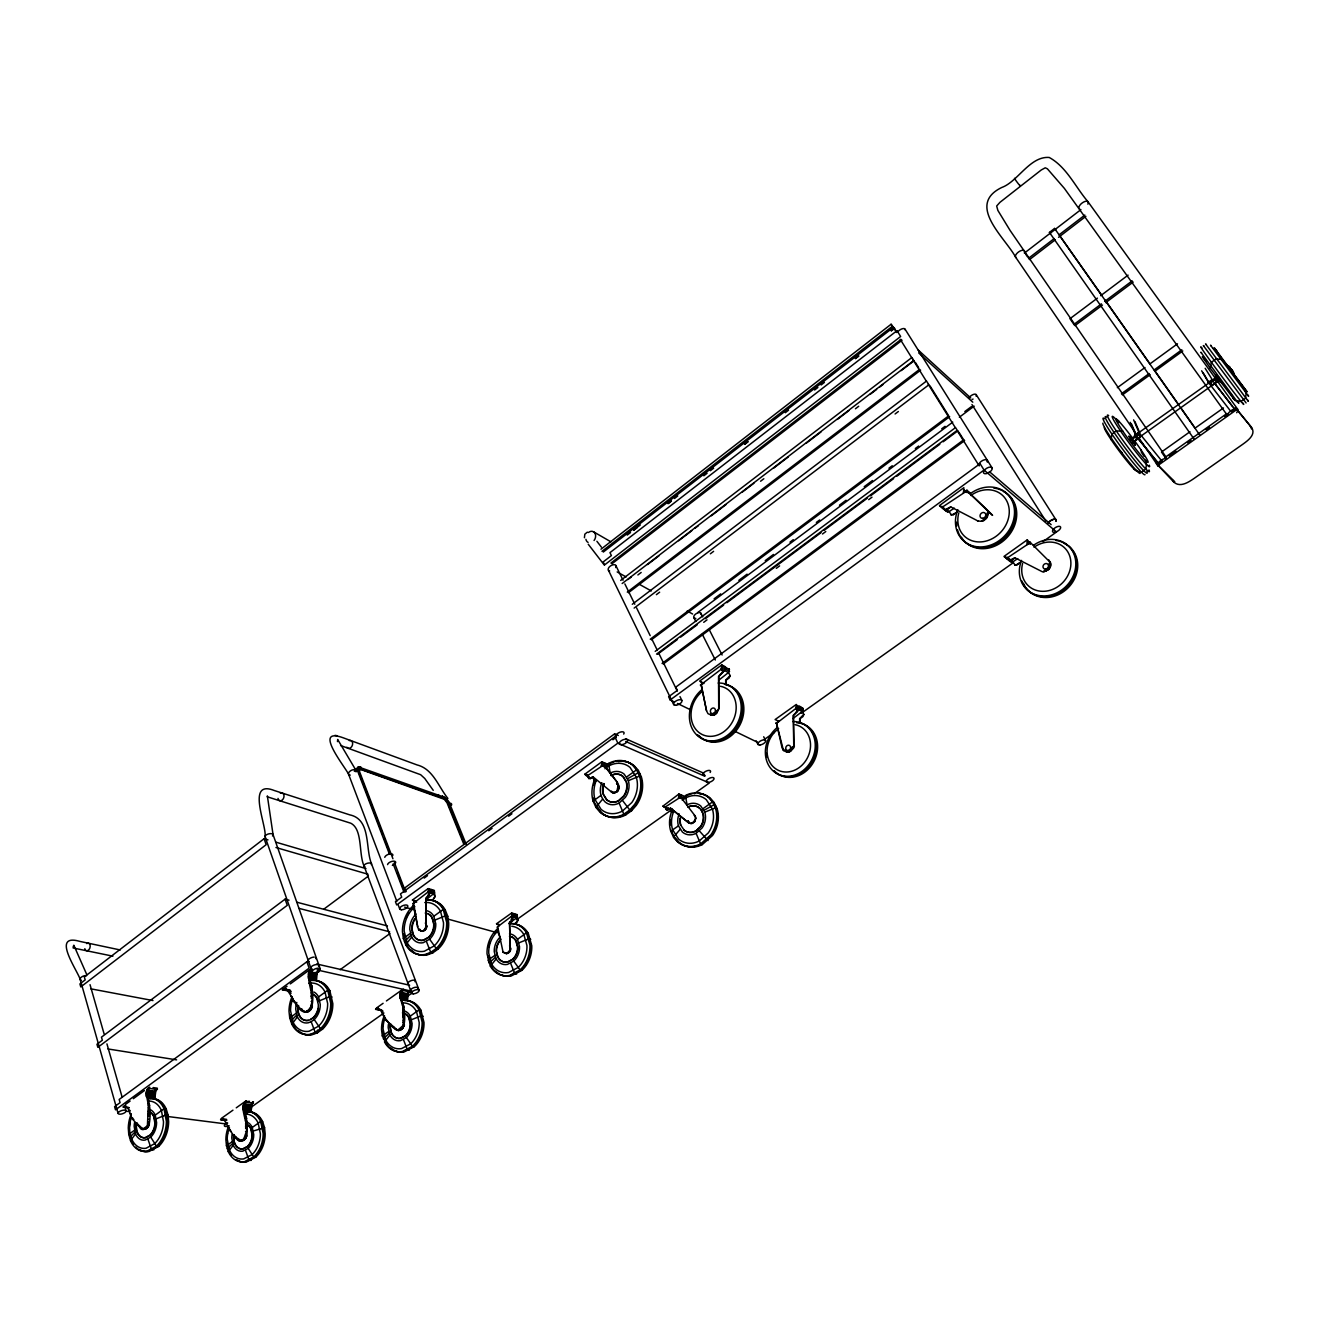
<?xml version="1.0" encoding="UTF-8"?>
<svg xmlns="http://www.w3.org/2000/svg" width="1319" height="1319" viewBox="0 0 1319 1319"><rect width="100%" height="100%" fill="white"/><g stroke="black" fill="none" stroke-linecap="round" stroke-linejoin="round"><path stroke-width="1.5" d="M222.993 1118.776C228.253 1124.101 239.58 1154.521 245.532 1134.027C250.841 1124.86 234.568 1101.645 249.505 1101.283M236.266 1137.934L237.371 1138.066C251.583 1149.64 246.933 1116.171 244.444 1110.186M1234.056 374.299L1232.408 370.87M376.261 1008.458L380.4 1009.694L385.395 1019.702L397.728 1030.271L403.383 1025.242L402.839 1006.644L399.888 996.818L400.811 991.476L402.608 989.629M384.686 1018.68L385.725 1018.895C407.241 1048.852 407.291 1012.596 401.289 998.846M285.745 988.887C292.703 994.081 300.996 1024.335 311.235 1006.001C314.862 993.834 305.184 980.792 310.047 969.811M308.415 978.517L316.544 980.297L317.154 972.202M125.42 1106.064L128.685 1109.444L131.62 1118.05L141.331 1129.13L142.683 1129.394L147.398 1125.75L148.387 1105.141L146.096 1093.467L147.101 1089.395L148.866 1087.548L147.233 1090.17L149.591 1088.455L149.608 1087.087M146.294 1096.765L154.884 1097.936L155.955 1090.104L155.081 1091.275L157.456 1088.191M1131.801 439.573L1135.412 445.212L1133.549 441.75M135.775 1123.03L136.995 1123.178C153.713 1143.425 150.745 1104.91 147.514 1096.93M243.339 1110.037L251.072 1111.093L252.588 1101.728M292.175 999.753L293.329 999.983C315.208 1031.573 315.373 992.762 309.569 978.764M317.5 1030.205L317.368 1032.843L312.092 1034.739A27.518 20.379 -76.3 0 1 298.655 1030.914M389.517 854.333L357.465 770.609L357.169 768.186L358.438 766.933L445.097 797.533L449.35 802.842L466.299 844.539M392.93 858.735L359.411 771.285L360.038 768.911L444.866 798.786L447.619 802.232L464.552 843.979M354.382 771.384L354.893 769.472L356.822 768.961M400.251 998.631L407.538 1000.214L408.362 992.613L407.571 993.735L410.011 992.003L409.978 990.684L406.499 994.163L406.384 999.967M680.917 797.22L681.099 797.303M603.838 765.168L617.341 782.398L605.586 766.867M1044.153 571.622C1040.394 573.122 1054.178 568.258 1050.452 562.57L1030.188 542.323L1026.94 544.648L1027.287 539.817L1004.056 556.371L1010.14 561.482L1013.124 561.976L1007.436 557.492L1004.451 556.997M1027.287 539.817L1030.073 543.164M969.185 492.943L968.954 492.745C1020.016 542.373 973.455 495.565 966.728 491.212L966.876 490.305L970.174 492.91M444.866 798.786L445.097 797.533M617.127 782.315C621.397 785.86 614.143 800.485 618.38 785.036M505.325 953.192A4.336 3.446 -74.9 0 0 507.106 953.406L510.123 950.043L509.563 922.179L512.728 918.997L511.591 916.243L497.115 927.158L498.071 929.846L496.785 929.483A26.528 21.071 -74.9 0 0 487.024 953.835L490.355 966.151A26.528 21.071 -74.9 0 0 509.414 975.499L520.065 969.91A26.528 21.071 -74.9 0 0 529.941 945.212L526.479 932.846A26.528 21.071 -74.9 0 0 509.167 923.547M425.312 923.02L426.746 926.02A4.584 3.528 -74.1 0 1 425.773 929.384L424.487 929.895L426.103 926.334L425.856 898.272L428.939 894.843L428.131 888.594L412.435 900.053L416.656 902.163M423.317 930.736C420.019 932.517 428.576 928.345 426.268 924.982L426.086 898.338L429.17 894.909L428.032 892.007L413.012 903.614L415.436 902.097M1046 571.16L1049.973 566.214L1050.237 562.389L1048.704 559.784M981.435 521.252C984.93 521.829 993.932 502.77 984.98 519.241C983.314 523.33 974.708 519.67 978.006 521.038M1133.961 442.656L1133.565 440.892M790.246 751.22L793.758 745.845L793.247 715.376L797.418 711.106L795.852 708.155L796.28 704.461L775.094 719.564L779.084 721.378L796.099 708.287L797.665 711.238L793.494 715.492L793.906 744.444C796.907 749.786 783.981 752.902 788.119 751.846M402.905 989.695L400.91 992.251L403.35 990.503L410.011 992.003M703.802 682.962L700.438 685.072L721.575 668.947L723.175 672.047L718.806 676.598L718.987 708.748L716.679 713.15L713.084 715.145L711.023 715.046L716.382 713.002L718.707 708.6L718.525 676.449L722.894 671.899L721.295 668.799L721.773 664.908L699.664 681.099L703.752 683.572M316.857 972.713L319.083 970.85M252.242 1103.03L251.187 1104.761L253.462 1101.843M310.361 969.894L309.207 971.806L311.746 969.943L311.729 968.558M246.422 1102.14L246.422 1100.837L244.13 1103.772L246.422 1102.14L253.462 1103.146M1217.47 378.405L1216.2 375.42M1233.71 373.788L1231.93 370.029M337.466 741.608L337.68 739.481L356.13 770.609M692.145 823.138C690.117 824.672 697.883 819.181 695.212 816.23M509.546 945.756L510.7 948.542A4.336 3.446 -74.9 0 1 509.793 951.741L508.623 952.236L510.123 950.043M499.439 925.724L496.521 923.762L511.657 912.995L512.019 920.646M517.097 922.096L514.839 923.696L518.004 920.514L516.867 917.76L511.376 916.177M425.823 899.921L433.671 893.655L434.825 896.524L434.066 898.272L435.056 896.59L434.231 890.374L428.131 888.594M725.681 684.215L725.664 680.175L730.017 675.641L729.226 677.933L725.945 680.307L725.961 684.363M799.66 722.796L799.594 718.674L803.749 714.436L802.974 716.58L799.842 718.806L799.908 722.927M516.867 917.76L517.13 914.595L511.657 912.995M604.135 764.509L601.563 766.141L601.827 761.788L607.482 764.146M604.399 767.312L604.663 762.976M678.922 793.989L662.946 806.14L665.073 806.931L666.342 809.718L668.106 809.85L666.54 809.784L665.254 807.014L678.906 798.193L678.922 793.989L683.984 796.099L684.182 798.028L679.12 795.918M261.558 1123.491L262.662 1121.727A25.424 18.351 -79.4 0 0 246.488 1111.901M729.176 668.832L728.698 672.723L721.295 668.799M796.066 712.276L799.99 708.583L799.578 706.209L803.189 708.583L802.43 711.633L795.852 708.155M946.201 509.249L949.4 511.772L946.284 511.294L939.458 505.573L963.859 487.717L963.447 492.811L966.728 491.212M73.122 946.993L73.815 945.228L86.856 974.774M267.361 795.852L273.099 834.911M129.625 1137.473L134.983 1132.032M134.637 1122.321A15.828 10.997 -78.4 0 0 134.175 1126.393L135.511 1133.911L130.532 1140.655A26.875 18.68 -78.5 0 0 146.755 1151.273L156.417 1146.162A26.875 18.68 -78.5 0 0 166.408 1121.546L164.018 1108.751A26.875 18.68 -78.5 0 0 147.695 1098.463M296.824 1002.456A16.224 12.003 -76.3 0 0 295.72 1009.348L297.402 1016.933L291.845 1024.236A27.551 20.379 -76.3 0 0 309.949 1034.327L315.225 1032.447L320.418 1028.721A27.551 20.379 -76.3 0 0 330.723 1003.215L327.739 990.289A27.551 20.379 -76.3 0 0 309.503 980.545M143.853 1128.553A4.402 3.05 -78.4 0 0 145.403 1128.866L147.629 1127.234A4.402 3.05 -78.4 0 0 148.157 1126.261M144.167 1128.586A4.402 3.05 -78.4 0 0 145.717 1128.899L147.942 1127.267A4.402 3.05 -78.4 0 0 148.915 1124.052L148.519 1121.941M232.177 1134.258A14.987 10.816 -79.3 0 0 231.798 1138.132L233.232 1145.271L228.286 1151.635A25.457 18.367 -79.3 0 0 244.361 1161.775L253.743 1156.961A25.457 18.367 -79.3 0 0 263.173 1133.631L260.651 1121.463A25.457 18.367 -79.3 0 0 244.477 1111.62M414.858 906.664L412.814 906.104L415.881 914.248A16.488 12.695 -74.1 0 0 409.764 929.433L411.693 937.051L405.724 944.717A27.996 21.566 -74.1 0 0 425.163 954.428L430.736 952.367L436.193 948.46A27.996 21.566 -74.1 0 0 446.663 922.393L443.25 909.418A27.996 21.566 -74.1 0 0 425.608 899.756M306.404 1011.129A4.501 3.33 -76.3 0 0 308.118 1011.393L310.526 1009.629A4.501 3.33 -76.3 0 0 311.383 1007.485M306.7 1011.178A4.501 3.33 -76.3 0 0 308.399 1011.442L310.806 1009.678A4.501 3.33 -76.3 0 0 311.68 1007.535M445.74 799.545L446.449 798.704M245.763 1138.083A4.171 3.001 -79.3 0 1 245.285 1139.006L243.586 1140.259L245.004 1138.973A4.171 3.001 -79.3 0 0 245.499 1138.05M388.528 1023.841A15.35 11.756 -77.2 0 0 388.198 1027.798L389.946 1035.003L384.472 1041.862A26.067 19.95 -77.2 0 0 402.279 1051.54L412.418 1046.28A26.067 19.95 -77.2 0 0 422.113 1022.159L419.03 1009.859A26.067 19.95 -77.2 0 0 401.108 1000.494M398.635 1029.545A4.27 3.265 -77.2 0 0 400.317 1029.793L402.625 1028.144A4.27 3.265 -77.2 0 0 403.532 1025.011M400.564 1029.842L402.889 1028.193M601.86 782.695A17.065 13.899 -68.2 0 0 601.002 795.373L602.668 799.067L595.908 807.36L599.898 812.141A28.969 23.627 -68.3 0 0 623.821 814.219L625.701 814.944L631.62 810.707L636.368 805.282A28.919 23.61 -68.3 0 0 641.364 776.891L638.445 770.626L634.357 765.91A28.919 23.61 -68.3 0 0 618.281 761.525M496.785 929.483L500 937.281A15.63 12.415 -74.9 0 0 494.246 951.675L496.208 958.929L490.355 966.151L492.201 966.613M616.781 783.816A4.732 3.858 -68.2 0 1 617.655 784.343L618.974 787.295A4.732 3.858 -68.2 0 1 617.968 790.773L615.198 792.735A4.732 3.858 -68.2 0 1 612.313 792.027L611.422 791.186L612.065 791.928A4.732 3.858 -68.2 0 0 614.951 792.637L617.704 790.675A4.732 3.858 -68.2 0 0 618.726 787.196L618.595 785.135M603.838 783.519A14.394 11.739 -68.2 0 0 603.129 794.219L606.526 799.726A14.394 11.739 -68.2 0 0 618.397 800.699L623.689 795.901A14.394 11.739 -68.2 0 0 626.179 781.821L622.733 776.347A14.394 11.739 -68.2 0 0 610.862 775.457M604.201 783.667A14.394 11.723 -68.2 0 0 603.492 794.368L606.888 799.858A14.394 11.723 -68.2 0 0 618.759 800.831L624.052 796.049A14.394 11.723 -68.2 0 0 626.541 781.969L623.096 776.495A14.394 11.723 -68.2 0 0 611.225 775.605M619.106 803.057L625.387 797.352A17.065 13.899 -68.2 0 0 628.339 780.667L624.233 774.187A17.065 13.899 -68.2 0 0 610.169 773.148L608.62 763.437A28.969 23.627 -68.3 0 1 632.493 765.119L636.582 769.834L639.517 776.116A28.969 23.627 -68.3 0 1 634.505 804.541L629.757 809.965L623.821 814.219L619.106 803.057A17.065 13.899 -68.2 0 1 605.025 801.87L602.668 799.067M688.007 820.929L689.128 822.693A4.485 3.759 -68.6 0 0 691.931 823.386L694.585 821.539A4.485 3.759 -68.6 0 0 695.525 818.242M692.162 823.468L694.8 821.638M695.69 831.217L700.438 826.568A13.602 11.409 -68.6 0 0 702.697 813.229L701.279 810.245L703.027 813.361A13.602 11.409 -68.6 0 1 700.752 826.7L695.69 831.217A13.602 11.409 -68.6 0 1 684.182 830.162L680.489 824.787A13.602 11.409 -68.6 0 1 680.109 818.027M679.153 813.823A16.125 13.52 -68.6 0 0 678.461 825.859L682.434 832.075A16.125 13.52 -68.6 0 0 696.086 833.311L702.087 827.969A16.125 13.52 -68.6 0 0 704.775 812.141L700.719 805.958A16.125 13.52 -68.6 0 0 687.1 804.837L685.369 795.555A27.386 22.984 -68.6 0 1 708.517 797.385L712.524 801.903L715.409 807.887A27.386 22.984 -68.6 0 1 710.875 834.828L700.636 843.913A27.386 22.984 -68.6 0 1 677.455 841.72L673.531 837.136L670.728 831.168A27.386 22.984 -68.6 0 1 671.932 810.789M675.213 837.796L679.137 842.363A27.336 22.967 -68.6 0 0 702.318 844.556L712.54 835.488A27.336 22.967 -68.6 0 0 717.074 808.58L714.173 802.595L710.166 798.077A27.336 22.967 -68.6 0 0 699.169 793.593M680.109 829.387L673.531 837.136L678.296 842.033A27.353 22.967 -68.6 0 0 701.477 844.226L711.716 835.158A27.353 22.967 -68.6 0 0 716.25 808.234L713.348 802.249L709.342 797.731A27.353 22.967 -68.6 0 0 698.328 793.247M296.759 1015.053L290.757 1021.021L291.845 1021.236M134.472 1130.251L128.767 1134.439L130.532 1140.655L131.669 1140.787A26.858 18.664 -78.5 0 0 133.483 1144.249M410.984 935.171L404.504 941.519L405.527 941.766M166.821 1116.435L168.107 1115.264L166.26 1109.048A26.842 18.664 -78.5 0 0 149.937 1098.776M232.672 1143.474L227.346 1148.602L228.368 1148.734M389.303 1033.206L383.367 1038.811L384.324 1038.993M495.499 957.132L489.135 963.084L490.058 963.315L487.964 960.183L494.806 955.418M446.086 917.694L447.735 916.243L445.278 909.978A27.963 21.549 -74.2 0 0 431.445 900.316M263.256 1128.751L264.558 1127.646L262.662 1121.727L260.651 1121.463L252.275 1127.481L253.759 1134.653A14.987 10.816 -79.3 0 1 248.203 1148.354L242.696 1151.19A14.987 10.816 -79.3 0 1 233.232 1145.271M427.702 895.354L430.851 892.831L431.181 889.501M720.174 674.57L725.895 669.376L725.499 666.87L721.773 664.908M718.773 680.175L728.434 672.575L730.297 675.79M511.096 919.343L514.13 916.969L514.41 913.803M509.085 923.613L516.652 917.711L518.004 920.514M600.986 549.215L891.1 324.243L896.607 331.663M601.992 551.293L892.369 326.304L894.595 328.332L891.347 330.855M603.278 552.067L893.474 327.326L896.706 332.503M627.25 535.069L630.515 532.546M633.779 530.024L640.292 524.978M667.991 503.528L671.239 501.006M674.504 498.483L677.768 495.96M703.835 475.78L707.083 473.257M710.347 470.735L713.612 468.212M744.559 444.256L747.824 441.733M785.3 412.715L788.548 410.193M814.614 390.012L817.879 387.489M821.143 384.967L824.391 382.444M855.355 358.488L858.603 355.965M891.199 330.739L894.447 328.217M633.961 530.09L637.209 527.567M668.156 503.611L671.42 501.088M744.724 444.338L747.988 441.816M855.503 358.587L858.768 356.081M610.895 563.081L901.025 339.428L901.998 340.302L612.049 563.724M1194.206 439.243L1049.429 232.408L1054.59 228.434L1055.645 229.687M1024.764 252.803L1080.92 209.622M264.08 838.719L84.334 976.934L85.174 979.902L79.915 983.941L80.772 986.925L266.158 844.688L264.08 838.719L267.988 839.873M1054.277 238.541L1028.54 258.293L1029.628 259.513L1055.332 239.778M1084.845 215.079L1059.091 234.831L1101.695 295.192M792.933 718.591L802.183 711.502L803.996 714.568M1058.547 237.305L1085.883 216.349M620.672 580.442L911.858 357.531L913.737 360.549L622.156 583.526M627.91 579.552L631.191 577.062M647.547 564.548L659.005 555.794M678.642 540.774L691.733 530.766M694.998 528.259L698.279 525.77M711.37 515.762L726.093 504.501M742.449 491.987L753.907 483.232M773.544 468.212L788.267 456.951M806.255 443.2L820.995 431.94M837.351 419.426L848.809 410.671M870.078 394.397L876.624 389.402M879.888 386.896L883.169 384.39M901.157 370.639L914.248 360.631M637.885 574.969L641.166 572.462M760.568 481.237L763.833 478.748M855.437 408.775L858.702 406.268M627.283 592.099L919.656 369.287M628.438 592.726L920.629 370.161M135.511 1133.911A15.828 10.997 -78.4 0 0 145.074 1140.111L150.745 1137.11A15.828 10.997 -78.4 0 0 156.615 1122.65L155.23 1115.116L164.018 1108.751L166.26 1109.048M318.538 996.933L327.739 990.289L329.865 990.734L332.833 1003.66A27.518 20.379 -76.3 0 1 322.561 1029.133L317.368 1032.843L315.225 1032.447L311.185 1021.73L314.235 1019.538A16.224 12.003 -76.3 0 0 320.286 1004.55L318.538 996.933A16.224 12.003 -76.3 0 0 313.988 992.036M425.674 910.522A16.488 12.695 -74.1 0 1 433.803 916.26L443.25 909.418L445.278 909.978M632.279 604.283L926.532 381.043L928.873 384.802L634.142 608.092M656.384 594.655L659.648 592.182M710.347 553.815L713.612 551.342M895.09 413.985L898.371 411.512M389.946 1035.003A15.35 11.756 -77.2 0 0 400.448 1040.658L406.4 1037.558A15.35 11.756 -77.2 0 0 412.089 1023.379L410.291 1016.158L419.03 1009.859L420.926 1010.272L424.009 1022.555A26.034 19.95 -77.2 0 1 414.331 1046.659L404.208 1051.902A26.034 19.95 -77.2 0 1 391.034 1048.209M509.497 933.819A15.63 12.415 -74.9 0 1 517.493 939.326L526.479 932.846L528.292 933.357L531.771 945.723A26.495 21.071 -74.9 0 1 521.895 970.372L511.244 975.961A26.495 21.071 -74.9 0 1 500.363 974.56M285.102 899.146L101.464 1037.163L102.338 1040.229L96.963 1044.269L97.837 1047.335L287.262 905.329L285.102 899.146L289.042 900.185M626.624 776.973L636.582 769.834L638.445 770.626M1097.424 298.127L1069.989 318.687L1073.93 324.441L1074.985 325.595L1102.47 305.052M1100.656 295.703L1128.091 275.127M650.251 639.204L948.707 415.831L929.977 385.824M651.405 639.797L949.664 416.672M1073.93 324.441L1101.431 303.865M1104.679 301.441L1132.197 280.865M1105.718 302.628L1133.202 282.085M714.107 598.81L720.702 593.88M738.838 580.327L747.098 574.161M765.234 560.624L773.478 554.458M789.982 542.142L793.28 539.669M816.362 522.423L819.676 519.966M839.461 505.177L846.056 500.247M864.209 486.695L872.453 480.545M888.94 468.212L892.254 465.755M915.337 448.509L918.634 446.036M941.733 428.79L945.031 426.334M964.816 411.544L971.427 406.615M697.702 612.56L952.763 422.129M959.358 417.216L974.164 406.153M655.213 651.355L955.55 427.57L957.248 430.291L656.565 654.092M657.587 654.257L677.405 639.517M680.703 637.061L697.207 624.794M705.451 618.644L723.62 605.141M726.917 602.684L820.995 532.678M824.309 530.222L867.21 498.285M870.524 495.829L893.622 478.632M896.92 476.175L939.837 444.239M943.151 441.783L958.006 430.736M703.076 808.629L712.524 801.903L714.173 802.595M703.719 622.321L707.017 619.864M776.314 568.341L779.611 565.9M822.495 533.997L825.793 531.541M868.693 499.654L871.991 497.197M324.078 908.972L368.43 876.047M662.056 663.441L963.661 439.804L964.618 440.628L663.21 664.034M618.314 735.491L614.621 733.859L404.653 887.984L405.972 891.446M424.19 878.091L427.504 875.668M488.755 830.772L492.069 828.332M508.623 816.197L511.937 813.774M612.923 739.761L616.237 737.321L614.621 733.859M984.04 470.042L980.066 463.678L675.79 687.133L677.356 690.348L668.634 696.745L670.184 699.96L984.04 470.042L1056.535 531.986L1043.098 541.532M617.836 743.158L396.673 904.933L395.453 901.718L401.701 897.151L400.481 893.936L614.852 736.727L617.836 743.158L709.325 783.008L694.239 793.725M125.338 1104.531L130.136 1101.035M133.318 1098.694L144.48 1090.533M282.184 989.844L287.047 986.282M290.295 983.908L309.784 969.663M283.7 989.036L282.942 989.596L284.03 989.102M963.447 492.811L966.876 490.305M585.191 774.764L589.098 776.842L584.911 774.138L601.827 761.788M944.816 509.81L950.752 506.892L976.901 520.444M939.853 506.232L942.97 506.71L945.064 510.008L947.388 509.728L950.752 506.892M1117.341 387.687L1144.991 367.523M1149.855 363.962L1177.504 343.797M319.182 971.608L315.719 973.257L315.257 980.017M601.563 766.141L603.921 764.41M604.25 766.619L608.62 763.437L610.483 764.229M605.19 767.015L609.559 763.833M592.775 776.71L590.285 778.523L592.989 776.792L611.95 792.406L611.027 791.548M953.307 514.394L957.149 511.97L953.555 514.591L950.999 514.674L953.555 514.591M604.91 768.763L608.801 765.927A25.786 21.022 -68.3 0 1 630.07 767.444L636.302 777.237A25.786 21.022 -68.3 0 1 631.834 802.529L622.337 811.136A25.786 21.022 -68.3 0 1 601.035 809.305L594.968 799.479A25.786 21.022 -68.3 0 1 596.287 780.353M1149.195 373.541L1121.463 393.705L1122.502 394.826L1150.201 374.678M1154.092 369.979L1181.808 349.799M1155.081 371.117L1182.78 350.969M434.297 898.338L431.972 900.02M340.121 969.712L389.962 933.522M616.616 791.515L612.708 792.653L613.945 792.735M419.59 929.071L420.382 930.39A4.584 3.528 -74.1 0 0 422.97 931.165L425.493 929.318A4.584 3.528 -74.1 0 0 426.466 925.938L426.317 924.883M420.646 930.472A4.584 3.528 -74.1 0 0 423.234 931.23L425.064 930.225M136.302 1122.667A13.355 9.266 -78.4 0 0 135.923 1126.113L137.044 1132.46A13.355 9.266 -78.4 0 0 145.123 1137.67L149.904 1135.131A13.355 9.266 -78.4 0 0 154.851 1122.931L153.68 1116.583A13.355 9.266 -78.4 0 0 148.025 1111.455M313.048 994.378A13.701 10.123 -76.3 0 1 316.89 998.499L318.357 1004.93A13.701 10.123 -76.3 0 1 313.246 1017.543L310.674 1019.422L313.658 1017.641A13.685 10.123 -76.3 0 0 318.44 1008.54M137.044 1132.46L137.489 1132.51A13.355 9.266 -78.4 0 0 145.552 1137.72L150.333 1135.181A13.355 9.266 -78.4 0 0 155.296 1122.98L154.125 1116.632A13.355 9.266 -78.4 0 0 148.47 1111.521M414.743 918.815A13.915 10.717 -74.1 0 0 411.792 929.005L413.424 935.451A13.915 10.717 -74.1 0 0 423.102 940.2L428.56 937.232A13.915 10.717 -74.1 0 0 433.737 924.322L432.071 917.876A13.915 10.717 -74.1 0 0 425.213 913.045M413.424 935.451L413.82 935.55A13.915 10.717 -74.1 0 0 423.498 940.299L428.955 937.347A13.915 10.717 -74.1 0 0 434.132 924.438M411.693 937.051A16.488 12.695 -74.1 0 0 423.152 942.722L429.631 939.21A16.488 12.695 -74.1 0 0 435.798 923.894L433.803 916.26M1138.643 432.319L1139.319 433.44L1135.84 435.946L1135.164 434.808L1138.643 432.319L1161.775 460.941L1158.313 463.398L1137.093 437.463M1208.319 382.279L1211.881 379.724L1212.639 380.812L1209.061 383.384L1208.319 382.279L1229.885 410.176M1136.632 438.699L1134.34 435.814L1214.387 379.097M1130.251 439.557L1138.066 433.951L1140.193 436.754M1216.596 377.564L1208.913 383.038L1201.658 370.82M1130.597 440.398L1138.412 434.792M1210.15 382.197L1210.611 382.972L1218.69 377.185M1136.714 439.128L1216.629 382.164L1214.156 378.899M1132.23 442.557L1140.061 436.952M1210.611 382.972L1212.26 385.164L1218.723 380.531M1132.46 442.805L1140.292 437.199M1212.26 385.164L1218.937 380.812M139.55 1149.476A26.842 18.664 -78.5 0 0 149.014 1151.503L158.676 1146.425A26.842 18.664 -78.5 0 0 168.651 1121.826L168.107 1115.264L165.864 1114.967L156.301 1118.776M416.062 953.538A27.963 21.549 -74.2 0 0 427.208 954.94L432.78 952.879L438.238 948.988A27.963 21.549 -74.2 0 0 448.691 922.954L447.735 916.243L445.707 915.683L435.237 919.953M779.084 721.378L775.885 723.34L778.837 721.246M221.444 1118.347L232.952 1110.169M236.249 1107.828L246.109 1100.804M376.459 1008.029L383.104 1003.297M386.418 1000.94L401.372 990.305M1007.667 557.673L1030.403 542.505M220.801 1119.353L221.477 1118.875M1189.969 431.758L1161.495 452.021L1164.726 456.737M1194.998 428.18L1223.488 407.934M1009.233 560.46L1014.905 557.789L1042.653 571.918M1007.436 557.492L1009.447 560.641L1011.673 560.41L1014.905 557.789M678.708 798.11L681.181 796.577M681.165 798.523L686.21 795.901A27.353 22.967 -68.6 0 1 692.211 793.692M764.278 739.53L774.352 732.375M801.227 713.299L1012.86 562.999M252.588 1103.014L250.082 1105.223L249.835 1110.928L246.735 1113.121M667.925 809.767L670.514 808.151L689.046 823.138L670.514 808.151M1164.776 457.611L1226.934 413.507M682.302 800.303L685.616 797.946A24.369 20.461 -68.6 0 1 706.226 799.594L712.359 808.943A24.369 20.461 -68.6 0 1 708.319 832.899L699.218 840.994A24.369 20.461 -68.6 0 1 678.576 839.065L672.591 829.667A24.369 20.461 -68.6 0 1 673.646 811.515M1231.105 411.759L1234.65 409.236L1233.892 408.115M250.643 1107.564L383.911 1013.025M407.225 996.472L412.237 992.927M1169.162 455.912L1175.889 451.147M1187.644 442.805L1191.008 440.414M1206.143 429.697L1209.49 427.307M1224.626 416.573L1227.989 414.182M1016.916 564.532L1020.543 562.273L1017.13 564.697L1014.69 564.763L1017.13 564.697M516.421 919.838L672.426 809.19M1157.769 465.607L1236.793 409.566L1251.616 427.587C1256.331 434.676 1247.609 440.76 1242.58 444.404L1194.091 478.434C1188.501 482.243 1180.274 487.733 1173.976 482.243L1156.384 463.579L1174.751 481.682M507.485 953.027L506.15 953.472L509.546 951.675A4.336 3.446 -74.9 0 0 510.453 948.476L510.123 946.498M504.831 952.73A4.336 3.446 -74.9 0 0 507.353 953.472L509.118 952.532M497.873 957.413A13.174 10.47 -74.9 0 0 507.353 962.013L512.646 959.226A13.174 10.47 -74.9 0 0 517.526 946.993L515.811 940.859A13.174 10.47 -74.9 0 0 511.706 936.952M498.236 957.495A13.174 10.47 -74.9 0 0 507.716 962.095L512.992 959.325A13.174 10.47 -74.9 0 0 517.872 947.091L516.174 940.942A13.174 10.47 -74.9 0 0 509.431 936.309M233.826 1134.587A12.646 9.118 -79.3 0 0 233.496 1137.852L234.716 1143.886A12.646 9.118 -79.3 0 0 242.712 1148.865L247.362 1146.475A12.646 9.118 -79.3 0 0 252.028 1134.917L250.791 1128.883A12.646 9.118 -79.3 0 0 247.395 1124.876M390.325 1024.105A12.959 9.909 -77.2 0 0 390.061 1027.452L391.529 1033.535A12.959 9.909 -77.2 0 0 400.399 1038.3L405.411 1035.679A12.959 9.909 -77.2 0 0 410.209 1023.725L408.709 1017.625A12.959 9.909 -77.2 0 0 402.427 1012.877M234.716 1143.886L235.095 1143.936A12.646 9.118 -79.3 0 0 243.092 1148.915L247.741 1146.524A12.646 9.118 -79.3 0 0 252.424 1134.967L251.171 1128.932A12.646 9.118 -79.3 0 0 245.548 1124.035M391.529 1033.535L391.908 1033.618A12.943 9.909 -77.2 0 0 400.762 1038.383L405.79 1035.761A12.943 9.909 -77.2 0 0 410.588 1023.808L409.071 1017.707A12.943 9.909 -77.2 0 0 402.806 1012.959M496.208 958.929A15.63 12.415 -74.9 0 0 507.452 964.403L513.718 961.106A15.63 12.415 -74.9 0 0 519.521 946.597L517.493 939.326M237.074 1160.011A25.424 18.351 -79.4 0 0 246.389 1161.99L255.771 1157.192A25.424 18.351 -79.4 0 0 265.185 1133.878L264.558 1127.646L253.38 1130.977M410.291 933.374L403.35 938.452L405.724 944.717L407.769 945.245M296.148 1013.256L289.735 1017.971L291.845 1024.236L293.989 1024.649M963.694 493.009L942.97 506.71M601.002 795.373L593.088 801.078L595.908 807.36L597.804 808.085M954.247 508.128L949.152 511.574L951.23 514.855M601.777 766.224L587.582 775.654L588.868 778.573L587.367 775.556L586.246 775.704M1017.757 558.613L1012.91 561.812L1014.905 564.928M285.201 988.854L286.075 988.953L283.008 990.008L290.279 991.146M124.926 1105.998L125.767 1106.113L122.947 1107.02L129.262 1107.878M388.676 1031.491L382.312 1035.91L385.428 1042.043A26.05 19.95 -77.2 0 0 403.235 1051.721L413.375 1046.478A26.05 19.95 -77.2 0 0 423.053 1022.357L419.97 1010.074A26.05 19.95 -77.2 0 0 407.324 1000.56M678.461 825.859L670.728 831.168L672.426 831.811M232.144 1141.776L226.456 1145.733L228.286 1151.635L229.308 1151.751A25.44 18.351 -79.3 0 0 231.138 1155.048M378.256 1008.326L375.569 1009.365L382.675 1010.75M225.846 1120.078L220.553 1119.683L226.769 1120.49M627.465 778.771L638.017 772.901L639.863 773.676M703.901 810.344L713.925 804.821L715.59 805.513M587.367 532.134L584.828 534.179L584.416 537.723M628.339 780.667L639.517 776.116L641.364 776.891M319.825 1000.626L329.931 996.554L332.058 996.999M518.928 942.838L528.935 938.831L530.749 939.326M704.775 812.141L715.409 807.887L717.074 808.58M411.594 1019.653L421.256 1015.828L423.152 1016.224M311.086 1019.488L308.069 1020.362A13.701 10.123 -76.3 0 1 299.067 1015.383L297.632 1008.969A13.701 10.123 -76.3 0 1 297.962 1005.457M311.185 1021.73L308.085 1022.835A16.224 12.003 -76.3 0 1 297.402 1016.933M243.85 1140.292L242.844 1140.506A4.171 3.001 -79.3 0 1 241.311 1140.21M446.514 800.419L447.652 800.039M376.558 1008.524L378.553 1008.392M123.557 1106.13L125.767 1106.113M1010.288 559.734L1006.908 558.613M701.246 682.302L703.505 682.83M591.951 777.996L593.055 777.864L594.341 780.766L595.957 780.815M669.97 808.91L671.437 811.762L670.151 808.976L668.041 808.201M413.589 901.289L415.188 902.031M1131.438 439.194L1128.685 436.16L1132.015 439.722M447.899 798.44C438.551 786.915 433.127 768.928 417.084 764.938L343.385 737.865C312.026 726.373 345.116 766.834 348.546 774.187L396.805 901.273M1219.366 380.68L1220.405 380.68M1232.457 372.057L1227.297 365.281L1232.094 370.227M588.653 778.474L590.5 778.622M595.759 780.733L594.341 780.766M671.239 811.68L672.805 811.746M284.426 988.805L286.075 988.953M691.205 823.567L688.864 823.072M447.157 801.325L448.658 801.457M153.861 1149.855L151.603 1149.607L147.909 1139.138M251.121 1160.44L249.077 1160.225L245.466 1150.283M158.676 1146.425L156.417 1146.162L150.745 1137.11M255.771 1157.192L253.743 1156.961L248.203 1148.354M141.331 1129.13L142.567 1129.278M238.97 1140.754L240.074 1140.886M141.842 1129.476L143.903 1129.542M239.481 1141.083L241.393 1141.149M136.154 1129.344L137.489 1132.51M233.793 1140.935L235.095 1143.936M221.806 1118.644L223.307 1118.825L221.015 1119.386M138.627 1126.162L139.863 1126.311M140.276 1127.959L141.496 1128.108M237.915 1139.649L239.003 1139.781M148.833 1123.03L148.602 1124.019A4.402 3.05 -78.4 0 1 148.486 1125.156M148.173 1123.293L149.393 1123.442M245.581 1135.247L246.686 1135.379M148.173 1123.854L149.393 1124.002M245.598 1135.774L246.702 1135.906M148.157 1124.382L149.377 1124.53M233.414 1134.934L236.414 1137.06M245.581 1136.269L246.686 1136.417M148.008 1124.827L149.228 1124.975M245.449 1136.698L246.554 1136.83M147.744 1125.305L148.965 1125.453M245.202 1137.159L246.29 1137.291M147.398 1125.75L148.618 1125.898M244.856 1137.588L245.961 1137.72M131.62 1118.05L132.84 1118.199L130.993 1116.979M229.259 1130.202L230.363 1130.334L228.632 1129.163M132.592 1119.303L133.829 1119.452M230.248 1131.389L231.353 1131.521M148.14 1122.007L149.36 1122.156M245.532 1134.027L246.62 1134.159M148.206 1119.386L149.41 1119.534M245.548 1131.537L246.653 1131.669M125.651 1111.126L129.724 1111.653M166.326 1116.319L225.285 1123.854M148.272 1114.176L149.476 1114.341M245.532 1126.591L246.637 1126.723M148.305 1114.769L149.525 1114.918M245.581 1127.151L246.686 1127.283M130.037 1113.615L131.257 1113.764M148.272 1116.105L149.492 1116.253M227.643 1125.981L228.748 1126.113M245.581 1128.404L246.669 1128.553M148.355 1111.076L149.575 1111.241M245.581 1123.64L246.686 1123.788M129.031 1110.384L130.251 1110.549M226.604 1122.914L227.692 1123.046M148.322 1113.187L149.542 1113.335M245.581 1125.651L246.669 1125.783M148.355 1107.729L149.575 1107.894M245.532 1120.458L246.62 1120.606M222.515 1118.726L226.687 1119.419M123.59 1106.806L128.784 1107.482M148.289 1104.118L149.509 1104.283M245.416 1117.045L246.505 1117.177M148.387 1105.141L149.608 1105.306M245.515 1118.001L246.62 1118.149M148.404 1105.685L149.624 1105.85M245.548 1118.528L246.637 1118.66M422.162 931.28L418.502 929.466L419.491 930.505M148.091 1103.459L149.311 1103.607M245.202 1116.402L246.307 1116.55M506.364 953.522L502.786 951.774L503.776 952.78M146.046 1094.885L154.62 1096.056M243.059 1108.24L250.775 1109.312M146.178 1095.924L154.768 1097.111M243.224 1109.246L250.94 1110.301M146.409 1091.489L154.982 1092.676M243.372 1105.009L251.072 1106.097M146.228 1092.412L154.801 1093.599M243.191 1105.899L250.907 1106.971M146.096 1093.467L154.669 1094.655M243.092 1106.905L250.808 1107.976M149.591 1088.455L157.439 1089.56M146.904 1090.121L155.477 1091.324M243.834 1103.723L251.533 1104.811M146.656 1090.747L155.23 1091.951M243.603 1104.316L251.302 1105.388M153.037 1087.565L156.466 1088.06L153.614 1092.495L153.515 1097.754M107.927 1048.951L176.598 1059.866M73.122 947.982L112.906 956.176M334.977 735.359L336.873 735.689M90.797 988.821L152.971 1000.56M409.319 1050.138L407.406 1049.792L403.449 1039.619M322.561 1029.133L320.418 1028.721L314.235 1019.538M414.331 1046.659L412.418 1046.28L406.4 1037.558M383.285 1036.107L382.312 1035.91L381.521 1029.628A26.067 19.95 -77.2 0 1 383.961 1016.454M299.05 1015.383L299.479 1015.465A13.685 10.123 -76.3 0 0 308.481 1020.428M297.995 1012.267L299.479 1015.465M390.457 1030.568L391.908 1033.618M302.661 1010.535L303.832 1010.766M395.09 1028.985L396.129 1029.183M305.348 1011.887L306.503 1012.118M397.728 1030.271L398.75 1030.485M303.865 1011.673L306.255 1012.184M396.277 1030.073L398.503 1030.551M300.814 1008.771L301.969 1009.002M393.26 1027.303L394.299 1027.501M311.235 1006.001L312.389 1006.249M403.383 1024.731L404.422 1024.945M311.218 1006.545L312.372 1006.776M403.383 1025.242L404.422 1025.457M311.086 1007.007L312.24 1007.238M403.251 1025.687L404.29 1025.902M310.806 1007.502L311.96 1007.732M402.987 1026.149L404.026 1026.363M310.427 1007.98L311.581 1008.211M402.625 1026.611L403.663 1026.809M297.583 1005.705L298.737 1005.935M390.061 1024.368L391.1 1024.566M311.136 1004.138L312.29 1004.369M404.306 1023.165L402.757 1022.291M292.867 1000.824L294.038 1001.055M385.395 1019.702L386.434 1019.917M293.989 1002.044L295.159 1002.292M311.218 1005.441L312.372 1005.672M386.5 1020.873L387.539 1021.087M403.367 1024.187L404.389 1024.401M317.978 1001.632L317.302 998.582A13.685 10.123 -76.3 0 0 313.46 994.46M291.021 996.373L292.175 996.62M383.516 1015.465L384.554 1015.679M311.136 1001.451L312.29 1001.698M403.218 1020.411L404.257 1020.626M289.817 993.141L290.988 993.388L290.642 992.564M382.296 1012.382L382.988 1011.838M311.119 998.104L312.273 998.351M403.169 1017.229L404.208 1017.444M286.817 989.448L290.262 990.157M285.052 989.629L289.966 990.668M311.086 995.136L312.24 995.383M377.564 1009.019L381.488 1009.843M403.103 1014.426L404.125 1014.641M283.519 989.679L291.219 991.344M376.08 1009.068L382.461 1010.684M311.053 996.158L312.207 996.406M403.086 1015.383L404.109 1015.597M311.119 996.752L312.273 996.999M403.152 1015.943L404.191 1016.158M311.07 992.993L312.224 993.24M403.053 1012.382L404.092 1012.596M310.987 989.596L312.141 989.827M402.922 1009.15L403.944 1009.365M120.26 949.977L79.981 941.436C50.336 932.764 77.706 970.718 80.311 979.72M310.575 985.244L311.729 985.491M402.46 1005.029L403.482 1005.243M310.806 985.92L311.96 986.167M402.691 1005.672L403.729 1005.886M310.938 986.958L312.092 987.206M402.839 1006.644L403.861 1006.875M310.971 987.502L312.125 987.75M402.872 1007.172L403.911 1007.386M308.069 976.604L316.214 978.401M399.888 996.818L407.175 998.417M308.267 977.659L316.395 979.456M400.086 997.824L407.39 999.423M308.382 973.125L316.511 974.939M400.135 993.52L407.423 995.136M308.201 974.081L316.329 975.879M399.987 994.411L407.274 996.026M308.085 975.17L316.23 976.967M399.888 995.449L407.175 997.065M308.877 971.724L317.005 973.537M400.613 992.185L407.901 993.801M308.63 972.367L316.758 974.18M400.382 992.795L407.653 994.411M317.038 969.943L411.924 991.294M449.235 802.595L447.619 802.232L449.35 802.842M316.774 964.008L409.648 985.244M711.304 715.195L707.973 713.645L706.522 710.727L701.395 685.814L706.522 710.727M786.668 751.995L783.47 750.511L782.035 747.708L776.578 723.57L783.47 750.511M432.78 952.879L430.736 952.367L426.433 941.502M516.652 974.049L514.806 973.587L510.618 963.266M267.18 796.775L350.788 823.221C362.923 829.371 358.488 853.855 364.06 866.022L411.66 993.24M438.238 948.988L436.193 948.46L429.631 939.21M521.895 970.372L520.065 969.91L513.718 961.106M299.067 908.395L389.649 931.808M296.923 902.245L387.456 925.954M412.22 932.319L413.82 935.55M496.669 954.428L498.236 957.512L496.191 951.279A13.174 10.47 -74.9 0 1 501.072 939.144M413.754 903.977L417.694 926.795L413.012 903.614M510.156 948.856L509.563 922.179M433.275 921.008L434.132 924.438M432.071 917.876L433.671 921.107M404.62 907.126L412.567 909.319M448.312 919.195L495.977 932.368M1122.848 431.198L1116.286 430.917L1111.901 434.066L1111.109 439.639M497.824 927.504L503.001 951.823M412.435 900.053L415.518 900.91M496.521 923.762L499.291 924.553M427.801 891.941L433.902 893.721M428.362 889.22L434.479 891.001M511.904 913.589L517.378 915.188M428.428 890.836L434.528 892.6M511.97 915.122L517.46 916.721M275.951 847.523L368.1 874.266M275.836 842.165L365.973 868.594M1227.775 365.825L1229.077 366.253M419.112 990.239L371.463 863.698C365.165 848.397 371.2 819.33 349.832 814.878L274.253 790.51C245.68 779.166 266.933 825.892 265.053 836.444M1219.02 380.466L1222.086 383.153L1221.114 381.669M1222.4 359.46L1214.354 347.903L1247.131 391.891L1222.4 359.46L1215.97 358.999L1211.419 362.28L1210.215 368.248L1235.013 400.498L1234.469 399.459M700.438 685.072L701.675 685.962M611.736 792.323L612.923 792.735M775.885 723.34L776.825 723.702M357.465 770.609L359.411 771.285L357.4 770.378M1129.278 436.605L1131.801 438.732M340.582 745.515L420.662 774.715L424.767 778.49L433.242 790.345M702.318 844.556L700.636 843.913L696.086 833.311M631.62 810.707L629.757 809.965L622.584 800.551M708.006 840.582L699.416 830.97M680.489 824.787L680.818 824.919A13.602 11.409 -68.6 0 1 680.439 818.159M688.502 821.968L689.359 822.776M694.651 821.061L693.563 822.347M662.946 806.14L666.54 808.069L663.985 807.047M667.612 807.953L670.151 808.976M694.206 815.439L695.41 816.296L681.132 797.665M584.911 774.138L587.763 775.292M601.167 765.284L604.003 766.454M678.329 797.303L680.851 798.341L681.461 795.044M602.008 763.833L604.844 765.004M625.668 741.476L704.874 776.264L703.274 772.983L625.701 738.755M670.184 699.96L673.828 701.708M677.455 703.472L690.183 709.638M735.623 731.666L757.419 742.234M722.185 667.398L729.588 671.322M796.692 706.836L803.271 710.314M722.12 665.567L729.522 669.491M796.61 705.104L803.189 708.583M617.16 571.935L626.146 576.947M638.726 583.954L651.289 590.961M687.215 611.01L692.607 614.011M357.119 769.274L359.18 770.428M944.585 509.629L942.689 508.112M593.319 531.672L610.895 541.812M1213.233 348.298L1216.662 350.574M1232.803 398.124L1238.854 403.251L1238.195 402.031M1115.627 418.947L1118.875 421.272M1133.664 468.69L1136.978 471.114L1141.446 472.153L1145.832 469.053L1146.458 464.387L1145.403 460.347M357.169 768.186L359.213 769.719M941.37 507.106L947.8 512.151M1005.902 557.838L1011.591 562.306M964.107 490.025L967.272 492.63L967.025 490.322M1027.55 542.027L1030.337 544.318L1030.09 542.125M1246.092 402.938L1203.307 345.545L1204.181 346.353M989.349 471.625L1051.144 524.632M1201.593 352.898L1200.818 352.206L1236.299 400.498L1241.014 401.471L1245.548 398.239L1246.142 393.507L1244.988 389.451M918.684 352.915L972.795 402.196M918.09 349.914L970.768 397.992M1134.851 443.431L1133.796 441.42M1130.515 437.051L1131.554 439.062L1130.68 437.924M1206.407 344.737L1205.55 343.913L1248.351 401.339L1247.56 399.97M357.614 767.378L359.51 769.191M354.893 769.472L356.773 771.302M1211.254 345.908L1210.512 345.182L1248.631 396.31L1247.922 395.106M1121.941 452.681L1120.903 451.494M1134.835 444.783L1130.136 438.716M1133.994 442.277L1134.686 442.92L1134.192 441.997M701.593 810.377L699.301 808.003A13.602 11.409 -68.6 0 0 687.793 807.047L688.122 807.179A13.602 11.409 -68.6 0 1 699.614 808.135M1015.003 178.659C1012.547 176.268 1020.988 187.628 1019.95 185.27M1049.429 232.408L1050.501 233.644M1220.306 382.197L1219.465 380.878M598.793 809.272L601.794 812.85A28.919 23.61 -68.3 0 0 625.701 814.944M1233.71 372.601L1232.408 370.705M1236.579 409.038L1251.616 427.587M1135.164 434.808L1157.637 462.244M358.438 766.933L360.038 768.911M1206.473 361.439L1202.318 356.608L1210.215 368.248M1221.608 382.625L1220.339 381.01M1133.054 441.123L1133.812 442.228M1229.951 367.424L1229.357 366.682L1230.363 368.133M1233.694 373.969L1228.995 367.721M604.283 565.01L588.225 544.203M1216.283 375.173L1216.992 376.096M1216.712 377.102L1215.442 375.519L1216.975 377.729M1215.557 384.456L1232.671 406.532M1213.859 382.395L1234.65 409.236M601.398 547.121L596.897 541.285M1218.525 379.823L1219.317 380.944M1231.913 370.227L1232.721 371.331M1219.514 379.921L1216.909 376.41M1218.657 380.086L1217.272 378.24M1232.078 370.474L1230.693 368.611M1237.651 409.203L1087.994 201.741C1075.381 187.084 1066.741 167.068 1049.248 157.472C1029.991 155.906 1017.74 181.742 1001.797 187.463C965.739 204.923 1005.062 237.519 1015.745 257.353L1134.785 431.874M1235.342 407.538L1236.793 409.566M1219.053 380.284L1219.778 381.323M1216.646 377.349L1216.25 376.69M1226.703 414.446L1064.384 188.403L1047.385 168.816L1045.258 167.793L1041.252 169.986L999.95 202.335L996.669 206.011L997.873 210.43L1010.123 230.495L1166.227 457.33M1105.24 300.237L1150.102 364.077M1154.834 370.787L1178.444 404.389M1180.802 407.752L1194.965 427.9M1054.59 228.434L1199.911 435.221M1230.281 393.309L1232.836 397.003M1025.704 254.188L1027.583 256.925M1172.607 480.231L1173.976 482.243M1139.402 438.65L1157.901 465.755M987.173 460.067L987.337 462.062A4.979 2.457 -31.9 0 0 982.935 460.331A4.979 2.457 -31.9 0 0 979.226 465.904M976.324 394.876L1056.123 520.032M971.955 404.554L1045.786 520.989M905.213 329.42L992.185 468.031A4.979 2.44 -31.9 0 1 986.365 473.636A4.979 2.44 -31.9 0 1 984.963 469.564A4.979 2.44 -31.9 0 1 992.185 468.031M915.337 362.362L918.585 367.556M958.946 432.253L963.661 439.804M891.1 324.243L892.369 326.304M900.283 339.395L926.119 380.828M928.263 384.274L955.17 427.422M957.33 430.868L978.863 465.376M1205.154 368.298L1212.788 380.515M1161.083 459.803L1161.775 460.941M359.559 766.867L360.747 768.862M1202.994 372.568L1209.226 383.071M1250.181 425.608L1251.533 428.906M700.884 613.236L702.73 616.863M709.193 629.575L722.12 655.015M763.701 736.777L765.548 740.404M693.942 617.787L695.789 621.463M702.302 634.307L715.294 660.011M756.133 740.816L757.996 744.493M360.664 767.13L361.62 769.059L360.911 767.213M615.808 565.439L623.046 580.212M624.86 583.905L634.802 604.234M636.599 607.927L650.168 635.626M651.965 639.336L657.39 650.415M659.203 654.109L677.274 691.057M679.994 696.597L681.791 700.29M608.455 570.286L673.778 704.676M694.833 816.148L695.756 818.341M688.238 821.028L688.732 822.067M671.585 831.481L674.372 837.466M594.737 803.024L600.854 812.488A28.952 23.61 -68.3 0 0 624.761 814.581L630.68 810.344L635.445 804.903A28.952 23.61 -68.3 0 0 640.44 776.495L637.522 770.23L633.433 765.515A28.952 23.61 -68.3 0 0 615.775 761.442M1134.95 421.602L1139.797 432.912M1133.631 419.887L1139.237 433.044M1131.554 424.042L1136.335 435.402M1130.235 422.327L1135.774 435.534M463.909 844.457L446.976 802.71L444.223 799.265L360.961 769.571L358.85 769.702L358.752 771.796M442.36 796L443.085 797.781L442.59 796.082M438.419 794.615L439.145 796.396M394.381 862.544L405.675 892.007M359.477 773.692L382.774 834.531M384.225 838.34L389.319 851.645M397.332 872.551L403.894 889.665M417.447 926.729L418.733 929.516M393.161 863.846L404.076 892.402M398.272 905.114L399.723 908.972M273 834.449L320.187 968.855M265.135 836.905L312.24 972.021M90.038 984.65L104.119 1033.997M106.938 1043.873L122.139 1097.194M124.959 1107.053L126.08 1111.01A4.188 1.649 -18.1 0 1 120.177 1114.192A4.188 1.649 -18.1 0 1 119.947 1111.274A4.188 1.649 -18.1 0 1 126.08 1111.01M130.004 1133.285L131.587 1138.825A23.923 16.619 -78.5 0 0 146.03 1148.255L154.62 1143.705A23.923 16.619 -78.5 0 0 163.507 1121.809L161.396 1110.417A23.923 16.619 -78.5 0 0 148.338 1101.085M80.129 979.242L118.05 1113.318M316.098 958.204L316.016 957.726A4.27 1.797 -20.9 0 1 315.9 958.748M443.695 796.61L443.959 798.193M497.032 954.527L496.554 951.378A13.174 10.47 -74.9 0 1 499.307 941.7M488.178 955.665L488.657 958.831M1141.067 449.993L1141.397 452.285A31.31 2.325 53.5 0 1 1144.2 456.473M412.633 932.418L412.171 929.104A13.915 10.717 -74.1 0 1 415.139 918.914M403.713 933.737L404.389 938.716L403.35 938.452L402.46 931.791A27.996 21.566 -74.1 0 1 412.814 906.104M390.82 1030.65L390.424 1027.517A12.943 9.909 -77.2 0 1 390.704 1024.187M382.691 1031.392L383.087 1034.525M298.407 1012.349L298.045 1009.051A13.685 10.123 -76.3 0 1 298.374 1005.54M290.444 1014.872L290.807 1018.186L289.735 1017.971L289.009 1011.36A27.551 20.379 -76.3 0 1 291.697 997.477M246.076 1134.983L246.175 1135.956A4.171 3.001 -79.3 0 1 246.076 1137.044M234.188 1140.984L233.892 1137.901A12.646 9.118 -79.3 0 1 234.221 1134.637M227.181 1142.749L227.478 1145.848L226.456 1145.733L225.879 1139.534A25.457 18.367 -79.3 0 1 228.418 1126.69M987.634 511.211L988.046 513.404M136.599 1129.394L136.352 1126.162A13.355 9.266 -78.4 0 1 136.747 1122.716M403.317 989.184L403.35 990.503M318.225 970.009L318.242 971.411M387.572 864.621A4.303 1.978 -21.3 0 1 393.458 861.142A4.303 1.978 -21.3 0 1 394.282 864.357M393.392 864.934A4.303 1.978 -21.3 0 1 392.386 865.396M384.785 857.334A4.287 1.929 -21.9 0 1 389.666 853.97A4.287 1.929 -21.9 0 1 392.633 855.734M704.923 775.325A4.237 1.83 -26.2 0 1 703.258 773.28A4.237 1.83 -26.2 0 1 708.501 770.428A4.237 1.83 -26.2 0 1 710.15 772.472M349.271 740.635A4.056 3.001 -69.1 0 1 352.536 742.745A4.056 3.001 -69.1 0 1 350.755 747.642A4.056 3.001 -69.1 0 1 346.864 747.23M348.908 774.649A4.188 2.259 -26.2 0 1 351.959 770.082A4.188 2.259 -26.2 0 1 356.048 771.895M350.277 775.127A4.188 2.259 -26.2 0 1 349.502 774.978M616.022 736.645A4.518 2.077 -25.5 0 1 620.128 732.16A4.518 2.077 -25.5 0 1 623.706 734.089M449.251 803.255A3.941 2.011 -27.6 0 1 451.461 805.249M510.074 923.795A26.512 21.071 -74.9 0 1 527.386 933.11L530.865 945.459A26.512 21.071 -74.9 0 1 520.989 970.141L510.321 975.73A26.512 21.071 -74.9 0 1 491.278 966.382M488.426 947.289A26.512 21.071 -74.9 0 1 489.712 942.294M494.427 933.357A26.512 21.071 -74.9 0 1 497.708 929.73M511.756 926.235A23.61 18.763 -74.9 0 1 523.841 934.511L526.941 945.525A23.61 18.763 -74.9 0 1 518.153 967.486L508.656 972.466A23.61 18.763 -74.9 0 1 491.69 964.173L488.722 953.208A23.61 18.763 -74.9 0 1 497.428 931.494M514.69 924.075A26.495 21.071 -74.9 0 1 528.292 933.357M498.747 973.653A26.495 21.071 -74.9 0 1 495.779 971.295M670.398 824.87A27.353 22.967 -68.6 0 1 670.563 819.66M695.36 831.069A13.602 11.409 -68.6 0 1 683.852 830.03M424.784 902.559A24.929 19.191 -74.1 0 1 440.48 911.182L443.514 922.739A24.929 19.191 -74.1 0 1 434.182 945.921L424.372 951.23A24.929 19.191 -74.1 0 1 407.06 942.607L404.158 931.099A24.929 19.191 -74.1 0 1 413.391 908.214M426.614 900.053A27.979 21.566 -74.2 0 1 444.272 909.698L447.685 922.673A27.979 21.566 -74.2 0 1 437.216 948.724L431.758 952.615L426.185 954.676A27.979 21.566 -74.2 0 1 406.747 944.981M406.087 917.975A27.979 21.566 -74.2 0 1 408.478 913.127M411.512 908.857A27.979 21.566 -74.2 0 1 413.836 906.384M428.296 913.919A13.915 10.717 -74.1 0 1 432.467 917.991M414.413 952.598A27.963 21.549 -74.2 0 1 411.396 950.142M593.27 798.044A28.952 23.61 -68.3 0 0 594.045 801.457L593.088 801.078A28.969 23.627 -68.3 0 1 594.572 779.628M593.781 785.366A28.952 23.61 -68.3 0 1 595.512 780.007M611.076 763.058A28.952 23.61 -68.3 0 1 614.192 761.854M616.534 783.7A4.732 3.858 -68.2 0 1 617.391 784.244M280.37 793.28A4.006 2.902 -70.8 0 1 283.948 795.308A4.006 2.902 -70.8 0 1 281.606 800.435A4.006 2.902 -70.8 0 1 278.012 798.391M364.901 866.616A3.875 1.632 -16 0 1 364.868 864.456A3.875 1.632 -16 0 1 369.617 862.972A3.875 1.632 -16 0 1 371.298 864.604M265.515 837.285A4.138 1.83 -14.6 0 1 266.603 834.713A4.138 1.83 -14.6 0 1 271.78 833.723A4.138 1.83 -14.6 0 1 272.472 835.966M417.48 987.502A4.006 1.649 -21.5 0 1 417.612 988.805M411.907 991.459A4.006 1.649 -21.5 0 1 411.264 989.069A4.006 1.649 -21.5 0 1 416.952 987.304M414.809 980.413A4.006 1.599 -22.1 0 1 414.924 981.666M408 984.106A4.006 1.599 -22.1 0 1 409.385 981.501A4.006 1.599 -22.1 0 1 414.281 980.215M86.724 943.58A3.858 2.622 -74.4 0 1 90.17 946.63A3.858 2.622 -74.4 0 1 86.114 950.554M85.108 949.482A3.858 2.622 -74.4 0 1 84.828 948.674M81.432 980.314A4.056 2.011 -21.5 0 1 81.053 977.428A4.056 2.011 -21.5 0 1 86.477 975.681M318.637 965.244A4.287 1.847 -20.2 0 1 318.555 966.266M311.68 969.003A4.287 1.847 -20.2 0 1 312.323 965.92A4.287 1.847 -20.2 0 1 318.275 964.865M309.075 961.535A4.27 1.797 -20.9 0 1 308.959 959.078A4.27 1.797 -20.9 0 1 314.235 957.083M229.011 1125.816A3.908 1.484 -19.4 0 1 224.461 1126.047A3.908 1.484 -19.4 0 1 227.132 1123.359M245.219 1114.11A22.67 16.339 -79.3 0 1 258.161 1123.046L260.404 1133.878A22.67 16.339 -79.3 0 1 252.011 1154.636L243.669 1158.923A22.67 16.339 -79.3 0 1 229.358 1149.921L227.214 1139.121A22.67 16.339 -79.3 0 1 229.457 1127.679M243.108 1140.539A4.171 3.001 -79.3 0 1 241.591 1140.243M245.614 1121.694A14.987 10.816 -79.3 0 1 252.275 1127.481M245.482 1111.769A25.44 18.351 -79.3 0 1 261.657 1121.595L264.179 1133.763A25.44 18.351 -79.3 0 1 254.765 1157.076L245.367 1161.874A25.44 18.351 -79.3 0 1 236.052 1159.912M227.066 1136.368A25.44 18.351 -79.3 0 1 227.56 1133.103M131.356 1117.341A23.923 16.619 -78.5 0 0 129.575 1127.481L129.905 1134.571L128.767 1134.439L128.273 1127.926A26.875 18.68 -78.5 0 1 131.076 1114.39M148.519 1109.048A15.828 10.997 -78.4 0 1 155.23 1115.116M148.816 1098.628A26.858 18.664 -78.5 0 1 165.139 1108.9L167.529 1121.694A26.858 18.664 -78.5 0 1 157.538 1146.293L147.876 1151.388A26.858 18.664 -78.5 0 1 135.758 1147.134M129.493 1126.344A26.858 18.664 -78.5 0 1 129.872 1122.881M308.811 983.314A24.533 18.153 -76.3 0 1 325.018 992.003L327.656 1003.528A24.533 18.153 -76.3 0 1 318.506 1026.215L309.19 1031.211A24.533 18.153 -76.3 0 1 293.065 1022.241L290.543 1010.766A24.533 18.153 -76.3 0 1 292.933 998.401M317.022 980.808A27.518 20.379 -76.3 0 1 329.865 990.734M312.389 980.495A27.534 20.379 -76.3 0 1 328.794 990.52L331.778 1003.446A27.534 20.379 -76.3 0 1 321.49 1028.935L316.296 1032.645L311.02 1034.525A27.534 20.379 -76.3 0 1 292.917 1024.434M402.081 1002.935A23.214 17.757 -77.2 0 1 416.458 1011.492L419.195 1022.439A23.214 17.757 -77.2 0 1 410.572 1043.906L401.553 1048.589A23.214 17.757 -77.2 0 1 385.692 1039.982L383.071 1029.1A23.214 17.757 -77.2 0 1 385.23 1017.361M402.856 1010.519A15.35 11.756 -77.2 0 1 410.291 1016.158M404.768 1000.676A26.034 19.95 -77.2 0 1 420.926 1010.272M382.592 1026.479A26.05 19.95 -77.2 0 1 383.038 1023.132M1033.436 545.341A30.139 26.265 -45.4 0 1 1075.15 557.871A30.139 26.265 -45.4 0 1 1045.027 595.941A30.139 26.265 -45.4 0 1 1021.533 560.394M1034.03 547.237A26.248 22.868 -45.5 0 1 1070.072 557.146A26.248 22.868 -45.5 0 1 1046.214 591.11A26.248 22.868 -45.5 0 1 1022.604 563.493M1063.543 543.098A30.073 26.232 -45.4 0 1 1070.072 585.685A30.073 26.232 -45.4 0 1 1025.935 587.779M1024.995 586.345A30.073 26.232 -45.4 0 1 1023.412 583.295M1049.116 563.295A4.452 3.875 -45.5 0 1 1044.054 570.484M1049.528 563.872A4.452 3.875 -45.5 0 1 1046.973 570.286M1045.885 570.583A4.452 3.875 -45.5 0 1 1044.813 570.583M1068.439 545.885A30.106 26.248 -45.4 0 1 1063.394 590.285A30.106 26.248 -45.4 0 1 1021.763 580.871M1055.761 540.427A30.106 26.248 -45.4 0 1 1067.087 544.829M897.695 331.959A4.765 2.275 -34 0 1 902.526 328.695A4.765 2.275 -34 0 1 905.279 330.08M588.406 532.513A5.952 4.682 -65.8 0 1 594.721 532.909A5.952 4.682 -65.8 0 1 594.061 540.493M588.093 542.389A5.952 4.682 -65.8 0 1 585.916 539.306M1048.209 523.132A4.649 2.127 -31.7 0 1 1053.518 519.323A4.649 2.061 -31.9 0 1 1055.892 521.368A4.649 2.127 -31.7 0 0 1053.518 519.323A4.649 2.061 -31.9 0 0 1048.259 523.214M968.871 398.058A4.485 1.962 -33.6 0 1 973.9 394.282A4.485 1.962 -33.6 0 1 976.093 396.145M973.059 399.047A4.485 1.962 -33.6 0 1 972.054 399.558M609.675 570.962A4.402 2.49 -32.2 0 1 608.817 567.599A4.402 2.49 -32.2 0 1 613.994 564.697A4.402 2.49 -32.2 0 1 615.775 567.566M695.822 618.397A4.138 2.193 -32.8 0 1 693.959 616.072A4.138 2.193 -32.8 0 1 698.378 612.708A4.138 2.193 -32.8 0 1 701.032 614.44M792.768 721.542A28.128 24.105 -63.5 0 1 813.246 756.529A28.128 24.105 -63.5 0 1 773.989 771.664A28.128 24.105 -63.5 0 1 777.221 727.527M795.159 724.692A24.5 20.989 -63.5 0 1 807.244 758.227A24.5 20.989 -63.5 0 1 772.885 766.438A24.5 20.989 -63.5 0 1 778.655 728.632M796.758 722.779A28.078 24.088 -63.4 0 1 814.581 760.123A28.078 24.088 -63.4 0 1 774.22 770.774M792.274 746.752A4.155 3.561 -63.5 0 1 785.959 751.187M785.415 750.412A4.155 3.561 -63.5 0 1 785.085 749.472M791.911 748.697A4.155 3.561 -63.5 0 1 785.118 750.264M790.032 749.703A2.737 2.358 -63.5 0 1 789.52 750.165M798.753 722.548A28.095 24.105 -63.4 0 1 812.999 760.371A28.095 24.105 -63.4 0 1 774.154 771.318M766.834 756.875A28.095 24.105 -63.4 0 1 766.553 753.38M970.405 493.586A32.052 27.27 -47.6 0 1 1013.882 506.166A32.052 27.27 -47.6 0 1 982.061 546.89A32.052 27.27 -47.6 0 1 957.841 509.678M970.883 495.482A27.93 23.742 -47.6 0 1 1008.474 505.391A27.93 23.742 -47.6 0 1 983.232 541.664A27.93 23.742 -47.6 0 1 958.798 512.844M1003.71 491.641A31.986 27.237 -47.5 0 1 1007.155 537.377A31.986 27.237 -47.5 0 1 961.403 537.212M987.189 513.025A4.732 4.023 -47.6 0 1 983.314 520.164M987.337 513.8A4.732 4.023 -47.6 0 1 983.051 519.95M993.85 488.112A32.019 27.254 -47.5 0 1 1015.498 515.976A32.019 27.254 -47.5 0 1 988.277 547.022A32.019 27.254 -47.5 0 1 957.446 529.628M956.77 525.968A32.019 27.254 -47.5 0 1 956.588 522.159M718.146 683.061A29.859 24.863 -63.6 0 1 739.003 719.745A29.859 24.863 -63.6 0 1 698.13 736.2A29.859 24.863 -63.6 0 1 701.972 689.573M720.454 686.292A26.001 21.648 -63.6 0 1 732.869 721.048A26.001 21.648 -63.6 0 1 697.57 731.303A26.001 21.648 -63.6 0 1 702.021 691.634M725.78 684.808A29.793 24.847 -63.6 0 1 739.695 725.384A29.793 24.847 -63.6 0 1 698.592 735.359M717.289 710.694A4.402 3.677 -63.6 0 1 710.628 714.37M716.975 710.529A4.419 3.677 -63.6 0 1 710.298 714.222M724.461 684.116A29.826 24.847 -63.6 0 1 738.376 724.741A29.826 24.847 -63.6 0 1 697.24 734.732M1243.075 403.169A35.794 0.841 53.3 0 1 1222.235 377.003A35.794 0.841 53.3 0 1 1201.955 347.969M1227.626 415.469A5.985 2.654 -34.2 0 1 1234.386 408.923A5.985 2.654 -34.2 0 1 1236.678 412.715M1079.733 208.946A5.589 2.589 -37 0 1 1080.212 204.775A5.589 2.589 -37 0 1 1086.262 201.197A5.589 2.589 -37 0 1 1087.862 204.165M1136.434 470.603A26.858 2.143 53.5 0 1 1119.023 450.785A26.858 2.143 53.5 0 1 1104.432 427.471M1140.177 473.323A31.244 2.49 53.5 0 1 1119.93 450.257A31.244 2.49 53.5 0 1 1102.948 423.152M1145.007 474.626A35.135 2.737 53.5 0 1 1119.567 444.998A35.135 2.737 53.5 0 1 1104.399 418.733M1149.261 465.195A31.31 2.325 53.5 0 1 1137.555 454.016A31.31 2.325 53.5 0 1 1114.769 422.014A31.31 2.325 53.5 0 1 1118.908 422.575M1135.346 441.881A26.924 1.978 53.5 0 1 1144.48 459.375A26.924 1.978 53.5 0 1 1117.226 422.311A26.924 1.978 53.5 0 1 1133.301 439.079M1148.997 469.91A35.151 2.654 53.5 0 1 1126.673 445.525A35.151 2.654 53.5 0 1 1108.685 415.617M1146.838 471.444A35.135 2.704 53.5 0 1 1124.48 447.108A35.135 2.704 53.5 0 1 1106.542 417.167M1016.339 257.733A5.457 2.556 -35.9 0 1 1016.619 253.743A5.457 2.556 -35.9 0 1 1022.571 250.247A5.457 2.556 -35.9 0 1 1024.335 253.017M1158.527 466.135A5.837 2.622 -33.2 0 1 1159.632 461.403A5.837 2.622 -33.2 0 1 1166.754 458.633M897.019 330.673L609.972 552.645L611.406 555.579L603.162 561.96L604.597 564.911L900.646 336.493L897.019 330.673M306.898 961.749L119.172 1099.452L120.078 1102.635L114.588 1106.657L115.495 1109.84L309.124 968.162L306.898 961.749M708.385 782.464A4.237 1.88 -25.8 0 0 714.074 778.441A4.237 1.88 -25.8 0 0 708.056 779.051A4.237 1.88 -25.8 0 0 708.385 782.464M401.438 909.747A4.353 1.929 -21.4 0 0 407.851 906.268A4.353 1.929 -21.4 0 0 401.998 906.054A4.353 1.929 -21.4 0 0 401.438 909.747M621.645 744.674A4.518 2.143 -25 0 0 627.613 740.322A4.518 2.143 -25 0 0 621.018 740.899A4.518 2.143 -25 0 0 621.645 744.674M413.226 993.866A4.006 1.649 -21.5 0 0 419.145 990.684A4.006 1.649 -21.5 0 0 413.77 990.668A4.006 1.649 -21.5 0 0 413.226 993.866M314.021 972.713A4.287 1.847 -20.2 0 0 320.286 969.333A4.287 1.847 -20.2 0 0 314.334 969.267A4.287 1.847 -20.2 0 0 314.021 972.713M1045.736 569.033A2.935 2.556 -45.5 0 0 1048.127 564.598A2.935 2.556 -45.5 0 0 1043.362 565.241A2.935 2.556 -45.5 0 0 1045.736 569.033M1055.068 532.249A4.666 2.127 -31.6 0 0 1060.641 527.122A4.666 2.127 -31.6 0 0 1053.98 528.639A4.666 2.127 -31.6 0 0 1055.068 532.249M675.905 705.269A4.584 2.193 -25.9 0 0 682.005 700.834A4.584 2.193 -25.9 0 0 675.443 701.329A4.584 2.193 -25.9 0 0 675.905 705.269M759.892 745.004A4.303 1.929 -26.6 0 0 765.712 740.882A4.303 1.929 -26.6 0 0 759.711 741.443A4.303 1.929 -26.6 0 0 759.892 745.004M789.306 750.066A2.737 2.358 -63.5 0 0 789.487 745.449A2.737 2.358 -63.5 0 0 785.745 748.087A2.737 2.358 -63.5 0 0 789.306 750.066M982.869 518.301A3.133 2.654 -47.6 0 0 985.425 513.586A3.133 2.654 -47.6 0 0 980.429 514.328A3.133 2.654 -47.6 0 0 982.869 518.301M714.057 713.117A2.918 2.424 -63.6 0 0 714.288 708.254A2.918 2.424 -63.6 0 0 710.38 711.073A2.918 2.424 -63.6 0 0 714.057 713.117"/></g></svg>
